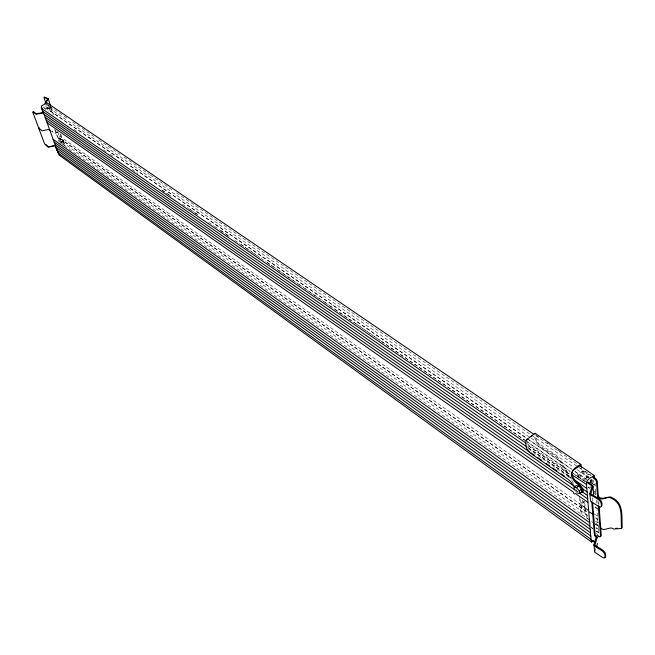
<?xml version="1.0" encoding="UTF-8"?>
<svg xmlns="http://www.w3.org/2000/svg" width="655" height="655" viewBox="0 0 655 655"><rect width="100%" height="100%" fill="white"/><g stroke="black" fill="none" stroke-linecap="round" stroke-linejoin="round"><path stroke-width="0.49" stroke-dasharray="3.27 2.46" d="M591.735 483.619L593.233 482.408L593.037 479.771L591.53 480.991L590.45 479.755M577.579 477.159L577.399 475.129L577.988 473.966L583.171 470.503L584.735 470.929L591.088 475.268M58.77 139.343L58.696 138.541L59.72 138.18L63.224 140.334L60.899 143.404M47.602 109.843L46.759 108.64L49.174 105.635M50.247 111.178L47.365 103.146M57.714 131.982L61.046 141.251L588.1 515.812M578.701 477.118L578.783 474.507L583.212 471.338L590.351 475.866M577.088 469.692L594.994 481.851L595.796 495.008M594.069 513.864L597.597 516.246L597.655 519.571L595.158 517.802M595.411 521.134L598.105 522.927L598.416 529.527L595.919 527.75M596.361 531.049L598.85 532.834L598.809 534.783M59.802 144.018L62.495 140.342L58.696 138.541M49.174 106.323L47.479 108.288L48.83 111.375M51.082 107.256L46.636 109.712L44.163 108.427M583.425 501.083L579.978 504.579L580.658 505.709L587.92 510.843M584.923 501.05L581.075 504.546L587.838 509.68M589.246 483.144L590.753 481.933L593.233 482.408M586.487 479.19L586.348 477.438L587.854 476.234L589.312 476.283M57.967 131.794L54.987 133.047L51.868 130.844M58.295 132.023L55.216 133.505L51.303 131.156M596.165 531.033L598.85 532.834M598.105 522.927L597.688 519.906M597.597 516.246L596.951 510.196M586.348 477.438L588.829 477.896M61.046 141.251L62.012 143.961L590.671 520.889M536.224 435.313L539.548 437.573M547.048 442.674L550.38 444.942M557.872 450.042L561.204 452.31M535.716 435.616L572.92 460.948M573.764 461.521L577.145 463.822M50.951 106.757L45.531 103.064L47.561 108.689M49.813 106.413L67.547 118.522M72.615 121.986L93.731 136.396M98.799 139.859L119.906 154.269M124.131 157.151L149.471 174.451M150.314 175.024L173.96 191.17M176.686 192.955L590.507 475.44M46.456 104.391L50.386 107.076L53.104 114.682M49.141 108.083L573.911 467.416M50.337 110.957L526.194 437.917M527.038 438.49L571.676 469.16M575.049 471.477L585.996 479.001M591.891 483.054L595.256 485.363M50.148 110.891L527.684 439.038M528.528 439.62L571.479 469.136M574.853 471.453L586.643 479.55M590.008 481.867L592.538 483.603M593.381 484.184L595.059 485.339M43.058 106.961L46.816 109.32L50.386 107.076M585.406 480.18L578.529 475.088M585.488 481.343L578.095 476.25L577.399 475.129M74.089 129.436L79.14 132.916M103.572 149.758L106.945 152.083M132.212 169.498L138.107 173.567M161.695 189.827L169.277 195.051M190.335 209.567L197.916 214.791M220.661 230.47L229.93 236.856M240.876 244.405L244.249 246.73M245.093 247.312L257.726 256.023M266.994 262.409L270.368 264.726M271.203 265.308L276.263 268.796M277.106 269.377L290.583 278.662M291.426 279.243L296.478 282.731M297.321 283.312L302.373 286.792M303.216 287.373L322.596 300.727M323.431 301.308L328.491 304.796M329.334 305.377L334.386 308.857M335.229 309.438L354.601 322.792M355.444 323.373L380.719 340.796M381.562 341.378L524.761 440.086M525.605 440.668L570.251 471.444M571.094 472.026L585.414 481.9M110.122 154.343L113.487 156.668M162.342 190.351L167.402 193.831M168.245 194.412L171.61 196.737M182.565 204.286L187.617 207.774M188.46 208.355L193.512 211.835M194.355 212.416L197.728 214.742M208.675 222.291L213.735 225.77M214.57 226.352L219.63 229.84M220.473 230.421L225.525 233.9M226.368 234.482L229.733 236.807M234.793 240.295L239.845 243.775M240.688 244.356L245.74 247.844M246.583 248.425L251.635 251.905M252.478 252.486L260.06 257.71M260.903 258.291L265.955 261.779M266.798 262.36L271.858 265.84M272.701 266.421L277.753 269.909M278.596 270.49L292.073 279.783M292.916 280.365L297.968 283.844M298.811 284.426L303.863 287.913M304.706 288.495L324.086 301.849M324.921 302.43L526.252 441.216M527.095 441.798L570.055 471.42M573.428 473.737L585.218 481.867M526.997 443.672L569.916 473.319M528.487 445.809L569.711 474.31M588.215 487.107L589.901 488.27M594.101 491.184L595.788 492.347M528.29 445.777L569.514 474.285M588.018 487.083L589.705 488.245M528.208 447.701L571.07 477.405M528.012 447.668L570.873 477.38M528.65 449.158L571.684 478.903M575.319 490.145L577.833 491.905M59.089 135.806L588.223 509.737M60.252 138.598L587.83 512.497M595.346 517.818L597.851 519.595M60.063 138.532L587.641 512.472M595.542 523.058L598.744 525.343M595.624 524.221L598.834 526.505M591.506 521.478L594.003 523.263M594.83 523.853L598.351 526.243M596.107 527.766L598.605 529.551M591.367 527.471L593.029 528.659M591.178 527.455L592.841 528.642M596.115 533.522L597.778 534.709M588.943 477.217C585.455 474.924 582.614 471.559 581.575 467.457M588.206 477.814C584.718 475.514 581.877 472.149 580.838 468.047M575.491 491.61L576.531 492.527M588.411 519.079C581.935 514.535 587.052 505.185 581.656 499.765M594.429 491.938L596.173 494.181M594.282 493.281L595.436 494.779M589.999 480.786L590.753 481.933M587.273 516.697C583.785 512.136 587.036 505.48 583.376 500.944M573.387 483.325L560.402 460.416L557.773 457.501C550.945 450.362 535.135 447.987 535.774 435.706M569.162 477.732L559.673 460.989L557.045 458.074C549.84 450.894 533.825 448.176 534.938 435.37M575.663 489.187L577.161 491.831M591.137 479.566L592.472 482.17M590.401 480.164L591.285 481.892M55.495 129.911L59.965 142.315M54.594 129.264L59.065 141.676M45.744 105.823L46.759 108.64M62.495 140.342L64.419 145.713M59.892 133.636L64.206 145.688M63.224 140.334L65.148 145.713L60.858 142.798L59.22 138.221M51.295 107.707L53.677 114.371M60.784 134.25L64.763 145.377M590.188 480.508L590.573 481.875M587.854 476.234L588.182 477.364M590.073 486.256L590.392 487.836M579.356 497.473L580.862 514.683M580.641 499.47L581.951 514.658M595.321 548.554L595.542 551.371M592.243 497.841L592.48 500.805M596.189 500.15L596.41 503.163M598.441 529.862L598.662 532.818M598.768 501.976L598.989 504.948M597.884 500.584L598.187 504.555"/><path stroke-width="0.98" d="M577.055 492.986L579.519 493.485L581.558 491.839C582.164 488.818 579.29 485.355 576.171 485.625L574.132 487.263L574.37 489.883M581.337 489.211L579.282 490.873L579.519 493.485M596.779 547.048L597.335 543.331M593.979 544.608L594.093 545.525C597.696 549.316 606.121 550.478 604.958 557.348L604.401 558.085L602.952 557.651L594.617 552.091L593.979 544.608L596.058 537.411L594.429 535.389L591.743 501.411M593.078 495.352L593.594 493.616L592.857 485.437L587.871 481.875M593.045 486.55L590.966 493.502L591.367 494.345C595.6 497.178 603.132 499.069 601.937 505.676L601.356 506.511M589.885 493.313L589.999 494.23C593.872 497.988 602.551 499.159 601.249 506.331L600.676 507.167L599.178 506.782L590.564 501.288L589.885 493.313L592.063 486.092L587.126 482.473M50.296 105.013L48.233 98.668L44.401 96.981M48.437 98.979L45.531 103.064M525.957 443.058L42.051 108.771L41.412 105.946L47.045 102.851L534.03 434.462M527.169 447.087L43.074 111.596L42.051 108.771M529.215 451.688L44.098 114.404L43.074 111.596M574.836 486.673L45.113 117.204L44.098 114.404M575.123 490.12L46.128 120.004L45.113 117.204M573.747 492.388L47.135 122.788L46.128 120.004M53.137 139.319L54.128 142.045L589.918 526.129L589.836 522.796L53.137 139.319L47.135 122.788M55.11 144.763L56.093 147.473L590.458 532.769L590.384 529.469L55.11 144.763L54.128 142.045M57.075 150.175L58.058 152.869L590.998 539.343L590.925 536.077L57.075 150.175L56.093 147.473M572.241 475.039L586.724 484.594C584.907 479.673 591.408 477.913 594.052 475.342L594.724 478.322M574.23 479.706L586.839 488.442L586.553 484.921M582.09 488.45L587.126 491.954L586.839 488.442M582.385 491.938L587.412 495.442L587.126 491.954M579.315 493.051L587.691 498.922L587.412 495.442M575.417 493.567L587.977 502.377L587.691 498.922M589.647 522.78L587.977 502.377M590.188 529.453L589.918 526.129M590.728 536.068L590.458 532.769M600.758 536.388L601.265 535.667L599.137 506.937M605.056 557.438L605.613 556.693C606.694 550.364 599.366 548.546 595.411 545.648L595.027 544.804L597.016 537.878L596.828 536.764L595.141 534.791L592.636 502.786M598.686 536.232L596.697 538.099M526.604 440.316L527.078 439.701M593.667 540.612L591.653 542.07L59.278 155.202L58.058 152.869M593.487 513.676L592.759 514.273L589.533 511.989M599.284 508.919L598.555 509.516L595.321 507.248M574.132 487.263L576.588 487.746L578.635 486.108M530.943 436.721L532.49 435.534M39.103 127.496L38.522 127.782L42.157 130.861L48.404 129.461L50.525 130.607M581.984 492.208L583.269 491.577L583.237 489.621C580.846 483.75 573.354 481.613 572.323 474.85C570.562 469.741 577.816 468.161 580.355 465.345L580.633 465.639M581.575 467.457L580.854 464.395C575.172 466.999 567.975 472.517 573.027 479.231C575.426 483.619 580.805 485.371 582.5 490.218L582.532 492.175L581.239 492.806L579.798 492.208M580.854 464.395L535.029 433.25L526.006 440.217C525.433 444.516 526.047 449.788 529.748 452.654L568.065 479.304L570.636 481.605L574.582 486.853M48.838 146.81L53.432 145.688M59.278 155.202L59.72 155.161M615.479 528.389L617.452 528.225M621.399 527.905L622.25 527.832C621.415 515.338 624.379 502.491 610.517 496.916C606.252 496.883 601.47 500.617 598.154 496.089M41.65 106.699L41.355 107.551L43.23 112.93L36.05 114.216L32.75 111.776L32.914 112.578L44.581 143.879L48.167 147.203L54.914 145.868L58.639 153.532M590.998 539.343L591.653 542.07M33.34 111.481L36.148 113.765L43.484 112.529M579.683 465.549L594.052 475.342M593.471 476.889L596.517 479.476L597.221 481.13L598.547 498.995M592.734 477.487L595.78 480.074L596.484 481.736L597.737 498.602M598.22 497.243C601.658 501.722 606.743 495.925 610.845 497.964C623.814 504.006 620.457 516.386 621.529 528.438L613.784 529.06C609.764 525.531 604.016 532.507 600.438 527.652M530.894 452.859L534.251 455.192M537.608 457.526L541.8 460.44M546 463.363L549.357 465.697M552.714 468.03L556.914 470.945M561.106 473.86L564.463 476.193M573.575 493.231L574.689 494.009M597.065 535.299L600.045 536.977L600.553 536.257L598.261 505.545M591.817 540.318L594.986 542.61M579.282 490.873L576.588 487.746M45.785 144.428L48.257 146.745M535.029 433.25L535.569 433.913M45.588 102.098L43.86 97.308L47.7 98.995L44.884 103.318M593.397 492.494L593.594 493.616"/></g></svg>
